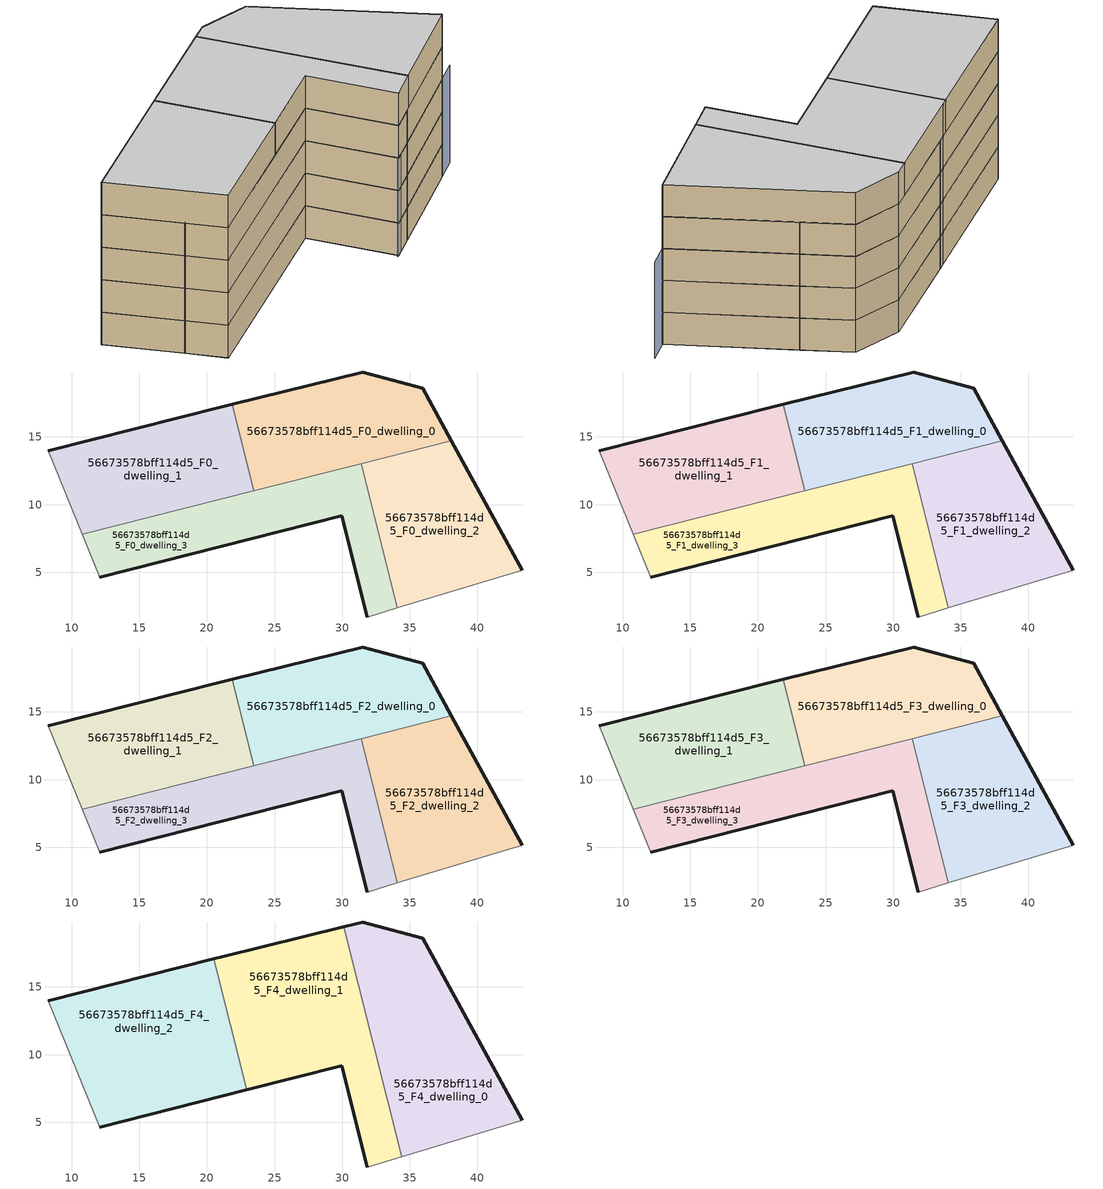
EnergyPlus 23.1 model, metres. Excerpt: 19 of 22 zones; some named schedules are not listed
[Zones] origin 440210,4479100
56673578bff114d5_F0_dwelling_0
 floor ground (EU_floor_Construction): 38.08,14.71 35.94,18.61 31.51,19.8 21.87,17.41 23.48,11.03 z0
 wall outside (EU_wall_Construction): 21.87,17.41 31.51,19.8 35.94,18.61 38.08,14.71 z0:3
 wall to 56673578bff114d5_F0_dwelling_1 (EU_wall_Construction): 23.48,11.03 21.87,17.41 z0:3
 wall to 56673578bff114d5_F0_dwelling_3 (EU_wall_Construction): 31.4,13.03 23.48,11.03 z0:3
 wall to 56673578bff114d5_F0_dwelling_2 (EU_wall_Construction): 38.08,14.71 31.4,13.03 z0:3
56673578bff114d5_F0_dwelling_1
 floor ground (EU_floor_Construction): 23.48,11.03 21.87,17.41 21.15,17.23 8.26,13.98 10.77,7.83 z0
 wall outside (EU_wall_Construction): 8.26,13.98 21.15,17.23 21.87,17.41 z0:3
 wall adiabatic (EU_wall_Construction): 10.77,7.83 8.26,13.98 z0:3
 wall to 56673578bff114d5_F0_dwelling_3 (EU_wall_Construction): 23.48,11.03 10.77,7.83 z0:3
56673578bff114d5_F0_dwelling_2
 floor ground (EU_floor_Construction): 43.33,5.16 38.08,14.71 31.4,13.03 34.08,2.37 z0
 wall outside (EU_wall_Construction): 38.08,14.71 43.33,5.16 z0:3
 wall adiabatic (EU_wall_Construction): 43.33,5.16 34.08,2.37 z0:3
 wall to 56673578bff114d5_F0_dwelling_3 (EU_wall_Construction): 34.08,2.37 31.4,13.03 z0:3
56673578bff114d5_F0_dwelling_3
 floor ground (EU_floor_Construction): 34.08,2.37 31.4,13.03 10.77,7.83 12.08,4.63 29.95,9.18 31.84,1.7 z0
 wall outside (EU_wall_Construction): 31.84,1.7 29.95,9.18 12.08,4.63 z0:3
 wall adiabatic (EU_wall_Construction): 12.08,4.63 10.77,7.83 / 34.08,2.37 31.84,1.7 z0:3
56673578bff114d5_F1_dwelling_0
 floor to 56673578bff114d5_F0_dwelling_0 (EU_floor_Construction): 38.08,14.71 35.94,18.61 31.51,19.8 21.87,17.41 23.48,11.03 z3
 wall outside (EU_wall_Construction): 21.87,17.41 31.51,19.8 35.94,18.61 38.08,14.71 z3:6
 wall to 56673578bff114d5_F1_dwelling_1 (EU_wall_Construction): 23.48,11.03 21.87,17.41 z3:6
 wall to 56673578bff114d5_F1_dwelling_3 (EU_wall_Construction): 31.4,13.03 23.48,11.03 z3:6
 wall to 56673578bff114d5_F1_dwelling_2 (EU_wall_Construction): 38.08,14.71 31.4,13.03 z3:6
56673578bff114d5_F1_dwelling_1
 floor to 56673578bff114d5_F0_dwelling_1 (EU_floor_Construction): 23.48,11.03 21.87,17.41 21.15,17.23 8.26,13.98 10.77,7.83 z3
 wall outside (EU_wall_Construction): 8.26,13.98 21.15,17.23 21.87,17.41 z3:6
 wall adiabatic (EU_wall_Construction): 10.77,7.83 8.26,13.98 z3:6
 wall to 56673578bff114d5_F1_dwelling_3 (EU_wall_Construction): 23.48,11.03 10.77,7.83 z3:6
56673578bff114d5_F1_dwelling_2
 floor to 56673578bff114d5_F0_dwelling_2 (EU_floor_Construction): 43.33,5.16 38.08,14.71 31.4,13.03 34.08,2.37 z3
 wall outside (EU_wall_Construction): 38.08,14.71 43.33,5.16 z3:6
 wall adiabatic (EU_wall_Construction): 43.33,5.16 34.08,2.37 z3:6
 wall to 56673578bff114d5_F1_dwelling_3 (EU_wall_Construction): 34.08,2.37 31.4,13.03 z3:6
56673578bff114d5_F1_dwelling_3
 floor to 56673578bff114d5_F0_dwelling_3 (EU_floor_Construction): 34.08,2.37 31.4,13.03 10.77,7.83 12.08,4.63 29.95,9.18 31.84,1.7 z3
 wall outside (EU_wall_Construction): 31.84,1.7 29.95,9.18 12.08,4.63 z3:6
 wall adiabatic (EU_wall_Construction): 12.08,4.63 10.77,7.83 / 34.08,2.37 31.84,1.7 z3:6
56673578bff114d5_F2_dwelling_0
 floor to 56673578bff114d5_F1_dwelling_0 (EU_floor_Construction): 38.08,14.71 35.94,18.61 31.51,19.8 21.87,17.41 23.48,11.03 z6
 wall outside (EU_wall_Construction): 21.87,17.41 31.51,19.8 35.94,18.61 38.08,14.71 z6:9
 wall to 56673578bff114d5_F2_dwelling_1 (EU_wall_Construction): 23.48,11.03 21.87,17.41 z6:9
 wall to 56673578bff114d5_F2_dwelling_3 (EU_wall_Construction): 31.4,13.03 23.48,11.03 z6:9
 wall to 56673578bff114d5_F2_dwelling_2 (EU_wall_Construction): 38.08,14.71 31.4,13.03 z6:9
56673578bff114d5_F2_dwelling_1
 floor to 56673578bff114d5_F1_dwelling_1 (EU_floor_Construction): 23.48,11.03 21.87,17.41 21.15,17.23 8.26,13.98 10.77,7.83 z6
 wall outside (EU_wall_Construction): 8.26,13.98 21.15,17.23 21.87,17.41 z6:9
 wall adiabatic (EU_wall_Construction): 10.77,7.83 8.26,13.98 z6:9
 wall to 56673578bff114d5_F2_dwelling_3 (EU_wall_Construction): 23.48,11.03 10.77,7.83 z6:9
56673578bff114d5_F2_dwelling_2
 floor to 56673578bff114d5_F1_dwelling_2 (EU_floor_Construction): 43.33,5.16 38.08,14.71 31.4,13.03 34.08,2.37 z6
 wall outside (EU_wall_Construction): 38.08,14.71 43.33,5.16 z6:9
 wall adiabatic (EU_wall_Construction): 43.33,5.16 34.08,2.37 z6:9
 wall to 56673578bff114d5_F2_dwelling_3 (EU_wall_Construction): 34.08,2.37 31.4,13.03 z6:9
56673578bff114d5_F2_dwelling_3
 floor to 56673578bff114d5_F1_dwelling_3 (EU_floor_Construction): 34.08,2.37 31.4,13.03 10.77,7.83 12.08,4.63 29.95,9.18 31.84,1.7 z6
 wall outside (EU_wall_Construction): 31.84,1.7 29.95,9.18 12.08,4.63 z6:9
 wall adiabatic (EU_wall_Construction): 12.08,4.63 10.77,7.83 / 34.08,2.37 31.84,1.7 z6:9
56673578bff114d5_F3_dwelling_0
 floor to 56673578bff114d5_F2_dwelling_0 (EU_floor_Construction): 38.08,14.71 35.94,18.61 31.51,19.8 21.87,17.41 23.48,11.03 z9
 wall outside (EU_wall_Construction): 21.87,17.41 31.51,19.8 35.94,18.61 38.08,14.71 z9:12
 wall to 56673578bff114d5_F3_dwelling_1 (EU_wall_Construction): 23.48,11.03 21.87,17.41 z9:12
 wall to 56673578bff114d5_F3_dwelling_3 (EU_wall_Construction): 31.4,13.03 23.48,11.03 z9:12
 wall to 56673578bff114d5_F3_dwelling_2 (EU_wall_Construction): 38.08,14.71 31.4,13.03 z9:12
56673578bff114d5_F3_dwelling_1
 floor to 56673578bff114d5_F2_dwelling_1 (EU_floor_Construction): 23.48,11.03 21.87,17.41 21.15,17.23 8.26,13.98 10.77,7.83 z9
 wall outside (EU_wall_Construction): 8.26,13.98 21.15,17.23 21.87,17.41 z9:12
 wall adiabatic (EU_wall_Construction): 10.77,7.83 8.26,13.98 z9:12
 wall to 56673578bff114d5_F3_dwelling_3 (EU_wall_Construction): 23.48,11.03 10.77,7.83 z9:12
 ceiling adiabatic (EU_roof_Construction): 20.5,17.07 22.11,10.69 10.77,7.83 8.26,13.98 z12
56673578bff114d5_F3_dwelling_2
 floor to 56673578bff114d5_F2_dwelling_2 (EU_floor_Construction): 43.33,5.16 38.08,14.71 31.4,13.03 34.08,2.37 z9
 wall outside (EU_wall_Construction): 38.08,14.71 43.33,5.16 z9:12
 wall adiabatic (EU_wall_Construction): 43.33,5.16 34.08,2.37 z9:12
 wall to 56673578bff114d5_F3_dwelling_3 (EU_wall_Construction): 34.08,2.37 31.4,13.03 z9:12
56673578bff114d5_F3_dwelling_3
 floor to 56673578bff114d5_F2_dwelling_3 (EU_floor_Construction): 34.08,2.37 31.4,13.03 10.77,7.83 12.08,4.63 29.95,9.18 31.84,1.7 z9
 wall outside (EU_wall_Construction): 31.84,1.7 29.95,9.18 12.08,4.63 z9:12
 wall adiabatic (EU_wall_Construction): 12.08,4.63 10.77,7.83 / 34.08,2.37 31.84,1.7 z9:12
56673578bff114d5_F4_dwelling_0
 floor to 56673578bff114d5_F3_dwelling_2 (EU_floor_Construction): 43.33,5.16 38.08,14.71 31.72,13.11 34.41,2.47 z12
 floor to 56673578bff114d5_F3_dwelling_0 (EU_floor_Construction): 38.08,14.71 35.94,18.61 31.51,19.8 30.12,19.46 31.72,13.11 z12
 wall outside (EU_wall_Construction): 30.12,19.46 31.51,19.8 35.94,18.61 43.33,5.16 z12:15
 wall adiabatic (EU_wall_Construction): 43.33,5.16 34.41,2.47 z12:15
 wall to 56673578bff114d5_F4_dwelling_1 (EU_wall_Construction): 34.41,2.47 30.12,19.46 z12:15
 ceiling to 56673578bff114d5_F5_dwelling_0 (EU_floor_Construction): 35.94,18.61 43.33,5.16 34.41,2.47 30.12,19.46 31.51,19.8 z15
56673578bff114d5_F4_dwelling_1
 floor to 56673578bff114d5_F3_dwelling_0 (EU_floor_Construction): 31.72,13.11 30.12,19.46 21.87,17.41 23.48,11.03 z12
 floor to 56673578bff114d5_F3_dwelling_3 (EU_floor_Construction): 34.08,2.37 31.4,13.03 22.11,10.69 22.94,7.4 29.95,9.18 31.84,1.7 z12
 floor to 56673578bff114d5_F3_dwelling_2 (EU_floor_Construction): 34.41,2.47 31.72,13.11 31.4,13.03 34.08,2.37 z12
 floor to 56673578bff114d5_F3_dwelling_1 (EU_floor_Construction): 23.48,11.03 21.87,17.41 21.15,17.23 20.5,17.07 22.11,10.69 z12
 wall outside (EU_wall_Construction): 20.5,17.07 21.15,17.23 30.12,19.46 / 31.84,1.7 29.95,9.18 22.94,7.4 z12:15
 wall adiabatic (EU_wall_Construction): 34.41,2.47 31.84,1.7 z12:15
 wall to 56673578bff114d5_F4_dwelling_2 (EU_wall_Construction): 22.94,7.4 20.5,17.07 z12:15
 ceiling to 56673578bff114d5_F5_dwelling_1 (EU_floor_Construction): 30.12,19.46 34.41,2.47 31.84,1.7 29.95,9.18 22.94,7.4 20.5,17.07 21.15,17.23 z15
56673578bff114d5_F4_dwelling_2
 floor to 56673578bff114d5_F3_dwelling_3 (EU_floor_Construction): 22.94,7.4 22.11,10.69 10.77,7.83 12.08,4.63 z12
 floor adiabatic (EU_floor_Construction): 22.11,10.69 20.5,17.07 8.26,13.98 10.77,7.83 z12
 wall outside (EU_wall_Construction): 22.94,7.4 12.08,4.63 / 8.26,13.98 20.5,17.07 z12:15
 wall adiabatic (EU_wall_Construction): 12.08,4.63 8.26,13.98 z12:15
 ceiling to 56673578bff114d5_F5_dwelling_2 (EU_floor_Construction): 20.5,17.07 22.94,7.4 12.08,4.63 8.26,13.98 z15
shading: 31.65,1.64 45.32,5.76 z0:9
[Building]
EU S2 Campaign: North Axis=0; Terrain=City; Solar Distribution=FullExterior
[Site:Location]
Madrid: Latitude=40.5; Longitude=-3.5; Time Zone=1; Elevation=609
[SizingPeriod:WeatherFileDays]
AnnualSizingPeriod: Begin Month=1; Begin Day of Month=1; End Month=12; End Day of Month=31; Day of Week for Start Day=Monday; Use Weather File Daylight Saving Period=No; Use Weather File Rain and Snow Indicators=No
[MATERIAL]
EU_InternalMass_Material: Roughness=MediumRough; Thickness=0.1; Conductivity=1; Density=1800; Specific Heat=900; Thermal Absorptance=0.9; Solar Absorptance=0.7; Visible Absorptance=0.7
[MATERIAL:NOMASS] Roughness=MediumRough; Thermal Absorptance=0.9; Solar Absorptance=0.7; Visible Absorptance=0.7
Name | Thermal Resistance
EU_wall_NoMass | 1.60022
EU_roof_NoMass | 1.57597
EU_floor_NoMass | 0.470652
[CONSTRUCTION]
EU_wall_Construction: EU_wall_NoMass
EU_roof_Construction: EU_roof_NoMass
EU_floor_Construction: EU_floor_NoMass
EU_InternalMass_Construction: EU_InternalMass_Material
[ZONE] Type=1; Multiplier=1; Ceiling Height=autocalculate; Floor Area=autocalculate; Part of Total Floor Area=Yes
Name | Volume
56673578bff114d5_F0_dwelling_0; 56673578bff114d5_F1_dwelling_0; 56673578bff114d5_F2_dwelling_0; 56673578bff114d5_F3_dwelling_0 | 267.988
56673578bff114d5_F4_dwelling_0 | 357.31
56673578bff114d5_F0_dwelling_1; 56673578bff114d5_F1_dwelling_1; 56673578bff114d5_F2_dwelling_1; 56673578bff114d5_F3_dwelling_1 | 267.997
56673578bff114d5_F4_dwelling_1 | 357.353
56673578bff114d5_F0_dwelling_2; 56673578bff114d5_F1_dwelling_2; 56673578bff114d5_F2_dwelling_2; 56673578bff114d5_F3_dwelling_2 | 268.014
56673578bff114d5_F4_dwelling_2 | 357.321
56673578bff114d5_F0_dwelling_3; 56673578bff114d5_F1_dwelling_3; 56673578bff114d5_F2_dwelling_3; 56673578bff114d5_F3_dwelling_3 | 267.994
[INTERNALMASS] Construction=EU_InternalMass_Construction
Name | Zone or ZoneList | Surface Area
56673578bff114d5_F0_dwelling_0_EU_InternalMass | 56673578bff114d5_F0_dwelling_0 | 89.3295
56673578bff114d5_F0_dwelling_1_EU_InternalMass | 56673578bff114d5_F0_dwelling_1 | 89.3304
56673578bff114d5_F0_dwelling_2_EU_InternalMass | 56673578bff114d5_F0_dwelling_2 | 89.3365
56673578bff114d5_F0_dwelling_3_EU_InternalMass | 56673578bff114d5_F0_dwelling_3 | 89.3316
56673578bff114d5_F1_dwelling_0_EU_InternalMass | 56673578bff114d5_F1_dwelling_0 | 89.3295
56673578bff114d5_F1_dwelling_1_EU_InternalMass | 56673578bff114d5_F1_dwelling_1 | 89.3304
56673578bff114d5_F1_dwelling_2_EU_InternalMass | 56673578bff114d5_F1_dwelling_2 | 89.3365
56673578bff114d5_F1_dwelling_3_EU_InternalMass | 56673578bff114d5_F1_dwelling_3 | 89.3316
56673578bff114d5_F2_dwelling_0_EU_InternalMass | 56673578bff114d5_F2_dwelling_0 | 89.3295
56673578bff114d5_F2_dwelling_1_EU_InternalMass | 56673578bff114d5_F2_dwelling_1 | 89.3304
56673578bff114d5_F2_dwelling_2_EU_InternalMass | 56673578bff114d5_F2_dwelling_2 | 89.3365
56673578bff114d5_F2_dwelling_3_EU_InternalMass | 56673578bff114d5_F2_dwelling_3 | 89.3316
56673578bff114d5_F3_dwelling_0_EU_InternalMass | 56673578bff114d5_F3_dwelling_0 | 89.3295
56673578bff114d5_F3_dwelling_1_EU_InternalMass | 56673578bff114d5_F3_dwelling_1 | 89.3304
56673578bff114d5_F3_dwelling_2_EU_InternalMass | 56673578bff114d5_F3_dwelling_2 | 89.3365
56673578bff114d5_F3_dwelling_3_EU_InternalMass | 56673578bff114d5_F3_dwelling_3 | 89.3316
56673578bff114d5_F4_dwelling_0_EU_InternalMass | 56673578bff114d5_F4_dwelling_0 | 119.103
56673578bff114d5_F4_dwelling_1_EU_InternalMass | 56673578bff114d5_F4_dwelling_1 | 119.118
56673578bff114d5_F4_dwelling_2_EU_InternalMass | 56673578bff114d5_F4_dwelling_2 | 119.107
[OTHEREQUIPMENT] Fuel Type=Electricity; Design Level Calculation Method=Watts/Area; Power per Zone Floor Area=1; Fraction Latent=0; Fraction Radiant=0; Fraction Lost=0; Carbon Dioxide Generation Rate=0; EndUse Subcategory=EU_Step8_InternalGains
Name | Zone or ZoneList or Space or SpaceList | Schedule
EU_Step8_InternalGain_56673578bff114d5_F0_dwelling_0_f000 | 56673578bff114d5_F0_dwelling_0 | EU_Step8_GainSchedule_56673578bff114d5_F0_dwelling_0_f000
EU_Step8_InternalGain_56673578bff114d5_F0_dwelling_1_f000 | 56673578bff114d5_F0_dwelling_1 | EU_Step8_GainSchedule_56673578bff114d5_F0_dwelling_1_f000
EU_Step8_InternalGain_56673578bff114d5_F0_dwelling_2_f000 | 56673578bff114d5_F0_dwelling_2 | EU_Step8_GainSchedule_56673578bff114d5_F0_dwelling_2_f000
EU_Step8_InternalGain_56673578bff114d5_F0_dwelling_3_f000 | 56673578bff114d5_F0_dwelling_3 | EU_Step8_GainSchedule_56673578bff114d5_F0_dwelling_3_f000
EU_Step8_InternalGain_56673578bff114d5_F1_dwelling_0_f000 | 56673578bff114d5_F1_dwelling_0 | EU_Step8_GainSchedule_56673578bff114d5_F1_dwelling_0_f000
EU_Step8_InternalGain_56673578bff114d5_F1_dwelling_1_f000 | 56673578bff114d5_F1_dwelling_1 | EU_Step8_GainSchedule_56673578bff114d5_F1_dwelling_1_f000
EU_Step8_InternalGain_56673578bff114d5_F1_dwelling_2_f000 | 56673578bff114d5_F1_dwelling_2 | EU_Step8_GainSchedule_56673578bff114d5_F1_dwelling_2_f000
EU_Step8_InternalGain_56673578bff114d5_F1_dwelling_3_f000 | 56673578bff114d5_F1_dwelling_3 | EU_Step8_GainSchedule_56673578bff114d5_F1_dwelling_3_f000
EU_Step8_InternalGain_56673578bff114d5_F2_dwelling_0_f000 | 56673578bff114d5_F2_dwelling_0 | EU_Step8_GainSchedule_56673578bff114d5_F2_dwelling_0_f000
EU_Step8_InternalGain_56673578bff114d5_F2_dwelling_1_f000 | 56673578bff114d5_F2_dwelling_1 | EU_Step8_GainSchedule_56673578bff114d5_F2_dwelling_1_f000
EU_Step8_InternalGain_56673578bff114d5_F2_dwelling_2_f000 | 56673578bff114d5_F2_dwelling_2 | EU_Step8_GainSchedule_56673578bff114d5_F2_dwelling_2_f000
EU_Step8_InternalGain_56673578bff114d5_F2_dwelling_3_f000 | 56673578bff114d5_F2_dwelling_3 | EU_Step8_GainSchedule_56673578bff114d5_F2_dwelling_3_f000
EU_Step8_InternalGain_56673578bff114d5_F3_dwelling_0_f000 | 56673578bff114d5_F3_dwelling_0 | EU_Step8_GainSchedule_56673578bff114d5_F3_dwelling_0_f000
EU_Step8_InternalGain_56673578bff114d5_F3_dwelling_1_f000 | 56673578bff114d5_F3_dwelling_1 | EU_Step8_GainSchedule_56673578bff114d5_F3_dwelling_1_f000
EU_Step8_InternalGain_56673578bff114d5_F3_dwelling_2_f000 | 56673578bff114d5_F3_dwelling_2 | EU_Step8_GainSchedule_56673578bff114d5_F3_dwelling_2_f000
EU_Step8_InternalGain_56673578bff114d5_F3_dwelling_3_f000 | 56673578bff114d5_F3_dwelling_3 | EU_Step8_GainSchedule_56673578bff114d5_F3_dwelling_3_f000
EU_Step8_InternalGain_56673578bff114d5_F4_dwelling_0_f000 | 56673578bff114d5_F4_dwelling_0 | EU_Step8_GainSchedule_56673578bff114d5_F4_dwelling_0_f000
EU_Step8_InternalGain_56673578bff114d5_F4_dwelling_1_f000 | 56673578bff114d5_F4_dwelling_1 | EU_Step8_GainSchedule_56673578bff114d5_F4_dwelling_1_f000
EU_Step8_InternalGain_56673578bff114d5_F4_dwelling_2_f000 | 56673578bff114d5_F4_dwelling_2 | EU_Step8_GainSchedule_56673578bff114d5_F4_dwelling_2_f000
[ZONEVENTILATION:DESIGNFLOWRATE] Schedule=EU_AlwaysOn; Design Flow Rate Calculation Method=AirChanges/Hour; Air Changes per Hour=0.480704; Ventilation Type=Natural; Fan Pressure Rise=0; Fan Total Efficiency=1; Constant Term Coefficient=1; Temperature Term Coefficient=0; Velocity Term Coefficient=0; Velocity Squared Term Coefficient=0; Minimum Indoor Temperature=-100; Maximum Indoor Temperature=100; Delta Temperature=-100; Minimum Outdoor Temperature=-100; Maximum Outdoor Temperature=100; Maximum Wind Speed=40
Name | Zone or ZoneList or Space or SpaceList
EU_ConstantAir_56673578bff114d5_F0_dwelling_0 | 56673578bff114d5_F0_dwelling_0
EU_ConstantAir_56673578bff114d5_F0_dwelling_1 | 56673578bff114d5_F0_dwelling_1
EU_ConstantAir_56673578bff114d5_F0_dwelling_2 | 56673578bff114d5_F0_dwelling_2
EU_ConstantAir_56673578bff114d5_F0_dwelling_3 | 56673578bff114d5_F0_dwelling_3
EU_ConstantAir_56673578bff114d5_F1_dwelling_0 | 56673578bff114d5_F1_dwelling_0
EU_ConstantAir_56673578bff114d5_F1_dwelling_1 | 56673578bff114d5_F1_dwelling_1
EU_ConstantAir_56673578bff114d5_F1_dwelling_2 | 56673578bff114d5_F1_dwelling_2
EU_ConstantAir_56673578bff114d5_F1_dwelling_3 | 56673578bff114d5_F1_dwelling_3
EU_ConstantAir_56673578bff114d5_F2_dwelling_0 | 56673578bff114d5_F2_dwelling_0
EU_ConstantAir_56673578bff114d5_F2_dwelling_1 | 56673578bff114d5_F2_dwelling_1
EU_ConstantAir_56673578bff114d5_F2_dwelling_2 | 56673578bff114d5_F2_dwelling_2
EU_ConstantAir_56673578bff114d5_F2_dwelling_3 | 56673578bff114d5_F2_dwelling_3
EU_ConstantAir_56673578bff114d5_F3_dwelling_0 | 56673578bff114d5_F3_dwelling_0
EU_ConstantAir_56673578bff114d5_F3_dwelling_1 | 56673578bff114d5_F3_dwelling_1
EU_ConstantAir_56673578bff114d5_F3_dwelling_2 | 56673578bff114d5_F3_dwelling_2
EU_ConstantAir_56673578bff114d5_F3_dwelling_3 | 56673578bff114d5_F3_dwelling_3
EU_ConstantAir_56673578bff114d5_F4_dwelling_0 | 56673578bff114d5_F4_dwelling_0
EU_ConstantAir_56673578bff114d5_F4_dwelling_1 | 56673578bff114d5_F4_dwelling_1
EU_ConstantAir_56673578bff114d5_F4_dwelling_2 | 56673578bff114d5_F4_dwelling_2
[HVACTEMPLATE:THERMOSTAT] Constant Heating Setpoint=20; Constant Cooling Setpoint=50
EU_HeatOnly_56673578bff114d5_F0_dwelling_0; EU_HeatOnly_56673578bff114d5_F0_dwelling_1; EU_HeatOnly_56673578bff114d5_F0_dwelling_2; EU_HeatOnly_56673578bff114d5_F0_dwelling_3; EU_HeatOnly_56673578bff114d5_F1_dwelling_0; EU_HeatOnly_56673578bff114d5_F1_dwelling_1; EU_HeatOnly_56673578bff114d5_F1_dwelling_2; EU_HeatOnly_56673578bff114d5_F1_dwelling_3; EU_HeatOnly_56673578bff114d5_F2_dwelling_0; EU_HeatOnly_56673578bff114d5_F2_dwelling_1; EU_HeatOnly_56673578bff114d5_F2_dwelling_2; EU_HeatOnly_56673578bff114d5_F2_dwelling_3; EU_HeatOnly_56673578bff114d5_F3_dwelling_0; EU_HeatOnly_56673578bff114d5_F3_dwelling_1; EU_HeatOnly_56673578bff114d5_F3_dwelling_2; EU_HeatOnly_56673578bff114d5_F3_dwelling_3; EU_HeatOnly_56673578bff114d5_F4_dwelling_0; EU_HeatOnly_56673578bff114d5_F4_dwelling_1; EU_HeatOnly_56673578bff114d5_F4_dwelling_2; EU_HeatOnly_56673578bff114d5_F5_dwelling_0; EU_HeatOnly_56673578bff114d5_F5_dwelling_1
